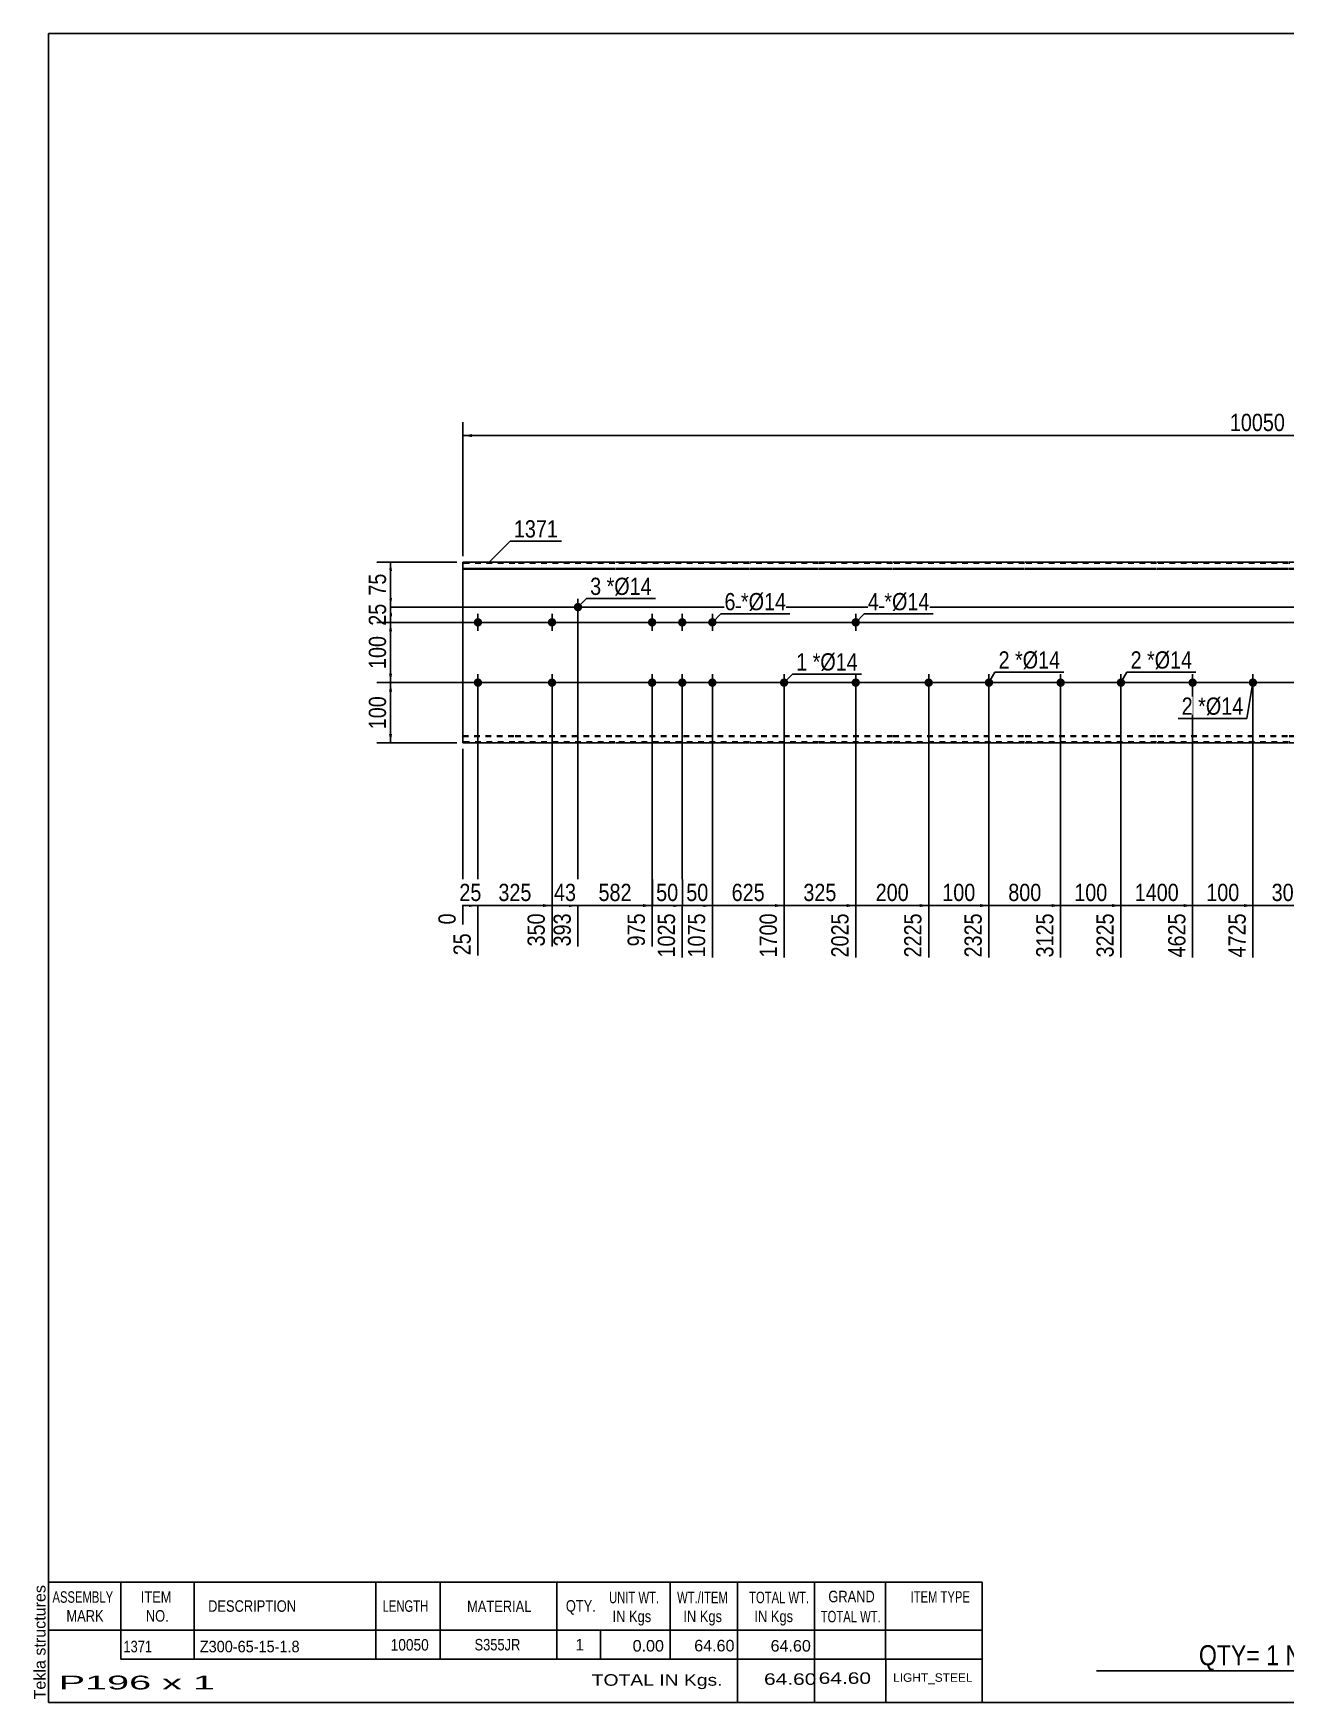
# Model space of a CAD drawing. Header units: millimetres. Extents: x -71 to 331, y -174 to 103.
# Drawn here: x -71.3 to 136.5, y -174.3 to 102.8 of the extents above; entities that cross this region are included whole.
import ezdxf

# ---------------------------------------------------------------- set-up
doc = ezdxf.new("R2010")
doc.units = ezdxf.units.MM
doc.linetypes.add('DXK_LINE_DOT1', pattern=[1.8814, 0.9407, -0.9407])
doc.styles.add('Arial', font='ARIAL.TTF', dxfattribs={"height": 0.2})
doc.styles.add('Arial Narrow', font='ARIALN.TTF', dxfattribs={"height": 0.2})

# ---------------------------------------------------------------- blocks, each defined once
blk = doc.blocks.new('Unknown-629083877-2100')
at = {"color": 5, "linetype": 'Continuous'}
for p, q in [((331.25, 102.75), (-68.75, 102.75)), ((-68.75, 102.75), (-68.75, -174.25)), ((331.25, -174.25), (331.25, 102.75)), ((-68.75, -174.25), (331.25, -174.25))]:
    blk.add_line(p, q, dxfattribs=at)
at = {"color": 174, "linetype": 'Continuous', "style": 'Arial'}
blk.add_text('Tekla structures', height=1.9102, rotation=90, dxfattribs=at).set_placement((-69.25, -173.75))
blk = doc.blocks.new('Part-629083877-1218 - 1203')
at = {"color": 2, "linetype": 'Continuous'}
for p, q in [((0, 15), (0, -15)), ((8.6, 15), (0, 15)), ((0, 13.94), (8.6, 13.94)), ((25.2, 15), (8.7, 15)), ((8.7, 13.94), (25.2, 13.94)), ((47.5, 15), (25.3, 15)), ((25.3, 13.94), (47.5, 13.94)), ((59, 15), (47.6, 15)), ((47.6, 13.94), (59, 13.94)), ((71.29, 15), (59.1, 15)), ((59.1, 13.94), (71.29, 13.94)), ((93.19, 15), (71.39, 15)), ((71.39, 13.94), (93.19, 13.94)), ((115.09, 15), (93.29, 15)), ((93.29, 13.94), (115.09, 13.94)), ((136.99, 15), (115.19, 15)), ((115.19, 13.94), (136.99, 13.94)), ((148.49, 15), (137.09, 15)), ((137.09, 13.94), (148.49, 13.94)), ((170.39, 15), (148.59, 15)), ((148.59, 13.94), (170.39, 13.94)), ((192.29, 15), (170.49, 15)), ((170.49, 13.94), (192.29, 13.94)), ((204.58, 15), (192.39, 15)), ((192.39, 13.94), (204.58, 13.94)), ((216.08, 15), (204.68, 15)), ((204.68, 13.94), (216.08, 13.94)), ((238.38, 15), (216.18, 15)), ((216.18, 13.94), (238.38, 13.94)), ((254.98, 15), (238.48, 15)), ((238.48, 13.94), (254.98, 13.94)), ((263.68, 15), (255.08, 15)), ((255.08, 13.94), (263.68, 13.94)), ((263.68, 13.94), (263.68, 15)), ((263.68, -15), (263.68, 13.94)), ((0, 13.81), (8.6, 13.81)), ((8.7, 13.81), (25.2, 13.81)), ((25.3, 13.81), (47.5, 13.81)), ((47.6, 13.81), (59, 13.81)), ((59.1, 13.81), (71.29, 13.81)), ((71.39, 13.81), (93.19, 13.81)), ((93.29, 13.81), (115.09, 13.81)), ((115.19, 13.81), (136.99, 13.81)), ((137.09, 13.81), (148.49, 13.81)), ((148.59, 13.81), (170.39, 13.81)), ((170.49, 13.81), (192.29, 13.81)), ((192.39, 13.81), (204.58, 13.81)), ((204.68, 13.81), (216.08, 13.81)), ((216.18, 13.81), (238.38, 13.81)), ((238.48, 13.81), (254.98, 13.81)), ((255.08, 13.81), (263.68, 13.81)), ((8.6, -15), (0, -15)), ((25.2, -15), (8.7, -15)), ((47.5, -15), (25.3, -15)), ((59, -15), (47.6, -15)), ((71.29, -15), (59.1, -15)), ((93.19, -15), (71.39, -15)), ((115.09, -15), (93.29, -15)), ((136.99, -15), (115.19, -15)), ((148.49, -15), (137.09, -15)), ((170.39, -15), (148.59, -15)), ((192.29, -15), (170.49, -15)), ((204.58, -15), (192.39, -15)), ((216.08, -15), (204.68, -15)), ((238.38, -15), (216.18, -15)), ((254.98, -15), (238.48, -15)), ((263.68, -15), (255.08, -15))]:
    blk.add_line(p, q, dxfattribs=at)
at = {"color": 7, "linetype": 'DXK_LINE_DOT1'}
for p, q in [((8.6, 14.82), (0, 14.82)), ((25.2, 14.82), (8.7, 14.82)), ((47.5, 14.82), (25.3, 14.82)), ((59, 14.82), (47.6, 14.82)), ((71.29, 14.82), (59.1, 14.82)), ((93.19, 14.82), (71.39, 14.82)), ((115.09, 14.82), (93.29, 14.82)), ((136.99, 14.82), (115.19, 14.82)), ((148.49, 14.82), (137.09, 14.82)), ((170.39, 14.82), (148.59, 14.82)), ((192.29, 14.82), (170.49, 14.82)), ((204.58, 14.82), (192.39, 14.82)), ((216.08, 14.82), (204.68, 14.82)), ((238.38, 14.82), (216.18, 14.82)), ((254.98, 14.82), (238.48, 14.82)), ((263.68, 14.82), (255.08, 14.82)), ((0, -13.81), (8.6, -13.81)), ((8.7, -13.81), (25.2, -13.81)), ((25.3, -13.81), (47.5, -13.81)), ((47.6, -13.81), (59, -13.81)), ((59.1, -13.81), (71.29, -13.81)), ((71.39, -13.81), (93.19, -13.81)), ((93.29, -13.81), (115.09, -13.81)), ((115.19, -13.81), (136.99, -13.81)), ((137.09, -13.81), (148.49, -13.81)), ((148.59, -13.81), (170.39, -13.81)), ((170.49, -13.81), (192.29, -13.81)), ((192.39, -13.81), (204.58, -13.81)), ((204.68, -13.81), (216.08, -13.81)), ((216.18, -13.81), (238.38, -13.81)), ((238.48, -13.81), (254.98, -13.81)), ((255.08, -13.81), (263.68, -13.81)), ((0, -13.94), (8.6, -13.94)), ((8.6, -14.82), (0, -14.82)), ((8.7, -13.94), (25.2, -13.94)), ((25.2, -14.82), (8.7, -14.82)), ((25.3, -13.94), (47.5, -13.94)), ((47.5, -14.82), (25.3, -14.82)), ((47.6, -13.94), (59, -13.94)), ((59, -14.82), (47.6, -14.82)), ((59.1, -13.94), (71.29, -13.94)), ((71.29, -14.82), (59.1, -14.82)), ((71.39, -13.94), (93.19, -13.94)), ((93.19, -14.82), (71.39, -14.82)), ((93.29, -13.94), (115.09, -13.94)), ((115.09, -14.82), (93.29, -14.82)), ((115.19, -13.94), (136.99, -13.94)), ((136.99, -14.82), (115.19, -14.82)), ((137.09, -13.94), (148.49, -13.94)), ((148.49, -14.82), (137.09, -14.82)), ((148.59, -13.94), (170.39, -13.94)), ((170.39, -14.82), (148.59, -14.82)), ((170.49, -13.94), (192.29, -13.94)), ((192.29, -14.82), (170.49, -14.82)), ((192.39, -13.94), (204.58, -13.94)), ((204.58, -14.82), (192.39, -14.82)), ((204.68, -13.94), (216.08, -13.94)), ((216.08, -14.82), (204.68, -14.82)), ((216.18, -13.94), (238.38, -13.94)), ((238.38, -14.82), (216.18, -14.82)), ((238.48, -13.94), (254.98, -13.94)), ((254.98, -14.82), (238.48, -14.82)), ((255.08, -13.94), (263.68, -13.94)), ((263.68, -14.82), (255.08, -14.82))]:
    blk.add_line(p, q, dxfattribs=at)
blk = doc.blocks.new('Bolt-629083877-1219 - 1203')
at = {"linetype": 'Continuous'}
blk.add_hatch(color=3, dxfattribs=at).paths.add_polyline_path([(18.4, 7.53, -1), (19.8, 7.53, -1)])
at = {"color": 3, "linetype": 'Continuous'}
for p, q in [((19.1, 6.13), (19.1, 8.93)), ((17.7, 7.53), (20.5, 7.53))]:
    blk.add_line(p, q, dxfattribs=at)
blk = doc.blocks.new('Bolt-629083877-1220 - 1203')
at = {"linetype": 'Continuous'}
for points in [[(30.7, 5, -1), (32.1, 5, -1)], [(35.7, 5, -1), (37.1, 5, -1)], [(40.7, 5, -1), (42.1, 5, -1)], [(30.7, -5, -1), (32.1, -5, -1)], [(35.7, -5, -1), (37.1, -5, -1)], [(40.7, -5, -1), (42.1, -5, -1)]]:
    blk.add_hatch(color=3, dxfattribs=at).paths.add_polyline_path(points)
at = {"color": 3, "linetype": 'Continuous'}
for p, q in [((31.4, 3.6), (31.4, 6.4)), ((36.4, 3.6), (36.4, 6.4)), ((41.4, 3.6), (41.4, 6.4)), ((30, 5), (32.8, 5)), ((35, 5), (37.8, 5)), ((40, 5), (42.8, 5)), ((30, -5), (32.8, -5)), ((31.4, -6.4), (31.4, -3.6)), ((35, -5), (37.8, -5)), ((36.4, -6.4), (36.4, -3.6)), ((40, -5), (42.8, -5)), ((41.4, -6.4), (41.4, -3.6))]:
    blk.add_line(p, q, dxfattribs=at)
blk = doc.blocks.new('Bolt-629083877-1221 - 1203')
at = {"linetype": 'Continuous'}
blk.add_hatch(color=3, dxfattribs=at).paths.add_polyline_path([(15.49, -5, -1), (14.09, -5, -1)])
at = {"color": 3, "linetype": 'Continuous'}
for p, q in [((16.19, -5), (13.39, -5)), ((14.79, -3.6), (14.79, -6.4))]:
    blk.add_line(p, q, dxfattribs=at)
blk = doc.blocks.new('Bolt-629083877-1226 - 1203')
at = {"linetype": 'Continuous'}
blk.add_hatch(color=3, dxfattribs=at).paths.add_polyline_path([(14.09, 5, -1), (15.49, 5, -1)])
at = {"color": 3, "linetype": 'Continuous'}
for p, q in [((14.79, 3.6), (14.79, 6.4)), ((13.39, 5), (16.19, 5))]:
    blk.add_line(p, q, dxfattribs=at)
blk = doc.blocks.new('Bolt-629083877-1229 - 1203')
at = {"linetype": 'Continuous'}
for points in [[(99.19, -4.3, -1), (99.19, -5.7, -1)], [(109.19, -4.3, -1), (109.19, -5.7, -1)]]:
    blk.add_hatch(color=3, dxfattribs=at).paths.add_polyline_path(points)
at = {"color": 3, "linetype": 'Continuous'}
for p, q in [((97.79, -5), (100.59, -5)), ((99.19, -6.4), (99.19, -3.6)), ((107.79, -5), (110.59, -5)), ((109.19, -6.4), (109.19, -3.6))]:
    blk.add_line(p, q, dxfattribs=at)
blk = doc.blocks.new('Bolt-629083877-1230 - 1203')
at = {"linetype": 'Continuous'}
for points in [[(121.09, -4.3, -1), (121.09, -5.7, -1)], [(131.09, -4.3, -1), (131.09, -5.7, -1)]]:
    blk.add_hatch(color=3, dxfattribs=at).paths.add_polyline_path(points)
at = {"color": 3, "linetype": 'Continuous'}
for p, q in [((119.69, -5), (122.49, -5)), ((121.09, -6.4), (121.09, -3.6)), ((129.69, -5), (132.49, -5)), ((131.09, -6.4), (131.09, -3.6))]:
    blk.add_line(p, q, dxfattribs=at)
blk = doc.blocks.new('Bolt-629083877-1235 - 1203')
at = {"linetype": 'Continuous'}
blk.add_hatch(color=3, dxfattribs=at).paths.add_polyline_path([(54, -5, -1), (52.6, -5, -1)])
at = {"color": 3, "linetype": 'Continuous'}
for p, q in [((54.7, -5), (51.9, -5)), ((53.3, -3.6), (53.3, -6.4))]:
    blk.add_line(p, q, dxfattribs=at)
blk = doc.blocks.new('Bolt-629083877-1236 - 1203')
at = {"linetype": 'Continuous'}
for points in [[(1.8, 5, -1), (3.2, 5, -1)], [(64.49, 5, -1), (65.89, 5, -1)]]:
    blk.add_hatch(color=3, dxfattribs=at).paths.add_polyline_path(points)
at = {"color": 3, "linetype": 'Continuous'}
for p, q in [((2.5, 3.6), (2.5, 6.4)), ((65.19, 3.6), (65.19, 6.4)), ((3.9, 5), (1.1, 5)), ((66.59, 5), (63.79, 5))]:
    blk.add_line(p, q, dxfattribs=at)
blk = doc.blocks.new('Bolt-629083877-1237 - 1203')
at = {"linetype": 'Continuous'}
for points in [[(1.8, -5, -1), (3.2, -5, -1)], [(64.49, -5, -1), (65.89, -5, -1)]]:
    blk.add_hatch(color=3, dxfattribs=at).paths.add_polyline_path(points)
at = {"color": 3, "linetype": 'Continuous'}
for p, q in [((3.9, -5), (1.1, -5)), ((2.5, -6.4), (2.5, -3.6)), ((66.59, -5), (63.79, -5)), ((65.19, -6.4), (65.19, -3.6))]:
    blk.add_line(p, q, dxfattribs=at)
blk = doc.blocks.new('Bolt-629083877-1238 - 1203')
at = {"linetype": 'Continuous'}
for points in [[(77.29, -4.3, -1), (77.29, -5.7, -1)], [(87.29, -4.3, -1), (87.29, -5.7, -1)]]:
    blk.add_hatch(color=3, dxfattribs=at).paths.add_polyline_path(points)
at = {"color": 3, "linetype": 'Continuous'}
for p, q in [((75.89, -5), (78.69, -5)), ((77.29, -6.4), (77.29, -3.6)), ((85.89, -5), (88.69, -5)), ((87.29, -6.4), (87.29, -3.6))]:
    blk.add_line(p, q, dxfattribs=at)
blk = doc.blocks.new('StraightDimension-629083877-1303 - 1203')
at = {"linetype": 'Continuous'}
blk.add_hatch(color=7, dxfattribs=at).paths.add_polyline_path([(107.69, -41.75), (109.19, -42), (107.69, -42.25)])
at = {"color": 7, "linetype": 'Continuous'}
for p, q in [((99.19, -6), (99.19, -50.61)), ((109.19, -6), (109.19, -50.61)), ((99.19, -42), (109.19, -42))]:
    blk.add_line(p, q, dxfattribs=at)
at = {"color": 0}
blk.add_wipeout([(107.53, -41.85), (107.53, -37.65), (100.85, -37.65), (100.85, -41.85)], dxfattribs=at)
at = {"color": 3, "style": 'Arial Narrow'}
blk.add_text('100', height=2.863, dxfattribs=at).set_placement((101.45, -41.25))
at = {"color": 0, "linetype": 'Continuous'}
blk.add_wipeout([(108.59, -42.7), (104.39, -42.7), (104.39, -51.21), (108.59, -51.21)], dxfattribs=at)
at = {"color": 3, "linetype": 'Continuous', "style": 'Arial Narrow'}
blk.add_text('3225', height=2.863, rotation=90.0002, dxfattribs=at).set_placement((107.99, -50.61))
blk = doc.blocks.new('StraightDimension-629083877-1301 - 1203')
at = {"linetype": 'Continuous'}
blk.add_hatch(color=7, dxfattribs=at).paths.add_polyline_path([(129.59, -41.75), (131.09, -42), (129.59, -42.25)])
at = {"color": 7, "linetype": 'Continuous'}
for p, q in [((121.09, -6), (121.09, -50.61)), ((131.09, -6), (131.09, -50.61)), ((121.09, -42), (131.09, -42))]:
    blk.add_line(p, q, dxfattribs=at)
at = {"color": 0}
blk.add_wipeout([(129.43, -41.85), (129.43, -37.65), (122.75, -37.65), (122.75, -41.85)], dxfattribs=at)
at = {"color": 3, "style": 'Arial Narrow'}
blk.add_text('100', height=2.863, dxfattribs=at).set_placement((123.35, -41.25))
at = {"color": 0, "linetype": 'Continuous'}
blk.add_wipeout([(130.49, -42.7), (126.29, -42.7), (126.29, -51.21), (130.49, -51.21)], dxfattribs=at)
at = {"color": 3, "linetype": 'Continuous', "style": 'Arial Narrow'}
blk.add_text('4725', height=2.863, rotation=90.0002, dxfattribs=at).set_placement((129.89, -50.61))
blk = doc.blocks.new('StraightDimension-629083877-1305 - 1203')
at = {"linetype": 'Continuous'}
blk.add_hatch(color=7, dxfattribs=at).paths.add_polyline_path([(85.79, -41.75), (87.29, -42), (85.79, -42.25)])
at = {"color": 7, "linetype": 'Continuous'}
for p, q in [((77.29, -6), (77.29, -50.61)), ((87.29, -6), (87.29, -50.61)), ((77.29, -42), (87.29, -42))]:
    blk.add_line(p, q, dxfattribs=at)
at = {"color": 0}
blk.add_wipeout([(85.63, -41.85), (85.63, -37.65), (78.95, -37.65), (78.95, -41.85)], dxfattribs=at)
at = {"color": 3, "style": 'Arial Narrow'}
blk.add_text('100', height=2.863, dxfattribs=at).set_placement((79.55, -41.25))
at = {"color": 0, "linetype": 'Continuous'}
blk.add_wipeout([(86.69, -42.7), (82.49, -42.7), (82.49, -51.21), (86.69, -51.21)], dxfattribs=at)
at = {"color": 3, "linetype": 'Continuous', "style": 'Arial Narrow'}
blk.add_text('2325', height=2.863, rotation=90.0002, dxfattribs=at).set_placement((86.09, -50.61))
blk = doc.blocks.new('StraightDimension-629083877-1300 - 1203')
at = {"linetype": 'Continuous'}
blk.add_hatch(color=7, dxfattribs=at).paths.add_polyline_path([(141.29, -41.75), (142.79, -42), (141.29, -42.25)])
at = {"color": 7, "linetype": 'Continuous'}
for p, q in [((131.09, -6), (131.09, -50.61)), ((142.79, -6), (142.79, -50.61)), ((131.09, -42), (142.79, -42))]:
    blk.add_line(p, q, dxfattribs=at)
at = {"color": 0}
blk.add_wipeout([(140.28, -41.85), (140.28, -37.65), (133.6, -37.65), (133.6, -41.85)], dxfattribs=at)
at = {"color": 3, "style": 'Arial Narrow'}
blk.add_text('300', height=2.863, dxfattribs=at).set_placement((134.2, -41.25))
at = {"color": 0, "linetype": 'Continuous'}
blk.add_wipeout([(142.19, -42.7), (137.99, -42.7), (137.99, -51.21), (142.19, -51.21)], dxfattribs=at)
at = {"color": 3, "linetype": 'Continuous', "style": 'Arial Narrow'}
blk.add_text('5025', height=2.863, rotation=90.0002, dxfattribs=at).set_placement((141.59, -50.61))
blk = doc.blocks.new('StraightDimension-629083877-1309 - 1203')
at = {"linetype": 'Continuous'}
blk.add_hatch(color=7, dxfattribs=at).paths.add_polyline_path([(39.9, -41.75), (41.4, -42), (39.9, -42.25)])
at = {"color": 7, "linetype": 'Continuous'}
for p, q in [((36.4, -6), (36.4, -50.61)), ((41.4, -6), (41.4, -50.61)), ((36.4, -42), (41.4, -42))]:
    blk.add_line(p, q, dxfattribs=at)
at = {"color": 0}
blk.add_wipeout([(41.33, -41.85), (41.33, -37.65), (36.47, -37.65), (36.47, -41.85)], dxfattribs=at)
at = {"color": 3, "style": 'Arial Narrow'}
blk.add_text('50', height=2.863, dxfattribs=at).set_placement((37.07, -41.25))
at = {"color": 0, "linetype": 'Continuous'}
blk.add_wipeout([(40.8, -42.7), (36.6, -42.7), (36.6, -51.21), (40.8, -51.21)], dxfattribs=at)
at = {"color": 3, "linetype": 'Continuous', "style": 'Arial Narrow'}
blk.add_text('1075', height=2.863, rotation=90.0002, dxfattribs=at).set_placement((40.2, -50.61))
blk = doc.blocks.new('StraightDimension-629083877-1302 - 1203')
at = {"linetype": 'Continuous'}
blk.add_hatch(color=7, dxfattribs=at).paths.add_polyline_path([(119.59, -41.75), (121.09, -42), (119.59, -42.25)])
at = {"color": 7, "linetype": 'Continuous'}
for p, q in [((109.19, -6), (109.19, -50.61)), ((121.09, -6), (121.09, -50.61)), ((109.19, -42), (121.09, -42))]:
    blk.add_line(p, q, dxfattribs=at)
at = {"color": 0}
blk.add_wipeout([(119.4, -41.85), (119.4, -37.65), (110.88, -37.65), (110.88, -41.85)], dxfattribs=at)
at = {"color": 3, "style": 'Arial Narrow'}
blk.add_text('1400', height=2.863, dxfattribs=at).set_placement((111.48, -41.25))
at = {"color": 0, "linetype": 'Continuous'}
blk.add_wipeout([(120.49, -42.7), (116.29, -42.7), (116.29, -51.21), (120.49, -51.21)], dxfattribs=at)
at = {"color": 3, "linetype": 'Continuous', "style": 'Arial Narrow'}
blk.add_text('4625', height=2.863, rotation=90.0002, dxfattribs=at).set_placement((119.89, -50.61))
blk = doc.blocks.new('StraightDimension-629083877-1304 - 1203')
at = {"linetype": 'Continuous'}
blk.add_hatch(color=7, dxfattribs=at).paths.add_polyline_path([(97.69, -41.75), (99.19, -42), (97.69, -42.25)])
at = {"color": 7, "linetype": 'Continuous'}
for p, q in [((87.29, -6), (87.29, -50.61)), ((99.19, -6), (99.19, -50.61)), ((87.29, -42), (99.19, -42))]:
    blk.add_line(p, q, dxfattribs=at)
at = {"color": 0}
blk.add_wipeout([(96.58, -41.85), (96.58, -37.65), (89.9, -37.65), (89.9, -41.85)], dxfattribs=at)
at = {"color": 3, "style": 'Arial Narrow'}
blk.add_text('800', height=2.863, dxfattribs=at).set_placement((90.5, -41.25))
at = {"color": 0, "linetype": 'Continuous'}
blk.add_wipeout([(98.59, -42.7), (94.39, -42.7), (94.39, -51.21), (98.59, -51.21)], dxfattribs=at)
at = {"color": 3, "linetype": 'Continuous', "style": 'Arial Narrow'}
blk.add_text('3125', height=2.863, rotation=90.0002, dxfattribs=at).set_placement((97.99, -50.61))
blk = doc.blocks.new('StraightDimension-629083877-1306 - 1203')
at = {"linetype": 'Continuous'}
blk.add_hatch(color=7, dxfattribs=at).paths.add_polyline_path([(75.79, -41.75), (77.29, -42), (75.79, -42.25)])
at = {"color": 7, "linetype": 'Continuous'}
for p, q in [((65.19, -6), (65.19, -50.61)), ((77.29, -6), (77.29, -50.61)), ((65.19, -42), (77.29, -42))]:
    blk.add_line(p, q, dxfattribs=at)
at = {"color": 0}
blk.add_wipeout([(74.58, -41.85), (74.58, -37.65), (67.9, -37.65), (67.9, -41.85)], dxfattribs=at)
at = {"color": 3, "style": 'Arial Narrow'}
blk.add_text('200', height=2.863, dxfattribs=at).set_placement((68.5, -41.25))
at = {"color": 0, "linetype": 'Continuous'}
blk.add_wipeout([(76.69, -42.7), (72.49, -42.7), (72.49, -51.21), (76.69, -51.21)], dxfattribs=at)
at = {"color": 3, "linetype": 'Continuous', "style": 'Arial Narrow'}
blk.add_text('2225', height=2.863, rotation=90.0002, dxfattribs=at).set_placement((76.09, -50.61))
blk = doc.blocks.new('StraightDimension-629083877-1307 - 1203')
at = {"linetype": 'Continuous'}
blk.add_hatch(color=7, dxfattribs=at).paths.add_polyline_path([(63.69, -41.75), (65.19, -42), (63.69, -42.25)])
at = {"color": 7, "linetype": 'Continuous'}
for p, q in [((53.3, -6), (53.3, -50.61)), ((65.19, -6), (65.19, -50.61)), ((53.3, -42), (65.19, -42))]:
    blk.add_line(p, q, dxfattribs=at)
at = {"color": 0}
blk.add_wipeout([(62.59, -41.85), (62.59, -37.65), (55.9, -37.65), (55.9, -41.85)], dxfattribs=at)
at = {"color": 3, "style": 'Arial Narrow'}
blk.add_text('325', height=2.863, dxfattribs=at).set_placement((56.5, -41.25))
at = {"color": 0, "linetype": 'Continuous'}
blk.add_wipeout([(64.59, -42.7), (60.39, -42.7), (60.39, -51.21), (64.59, -51.21)], dxfattribs=at)
at = {"color": 3, "linetype": 'Continuous', "style": 'Arial Narrow'}
blk.add_text('2025', height=2.863, rotation=90.0002, dxfattribs=at).set_placement((63.99, -50.61))
blk = doc.blocks.new('StraightDimension-629083877-1308 - 1203')
at = {"linetype": 'Continuous'}
blk.add_hatch(color=7, dxfattribs=at).paths.add_polyline_path([(51.8, -41.75), (53.3, -42), (51.8, -42.25)])
at = {"color": 7, "linetype": 'Continuous'}
for p, q in [((41.4, -6), (41.4, -50.61)), ((53.3, -6), (53.3, -50.61)), ((41.4, -42), (53.3, -42))]:
    blk.add_line(p, q, dxfattribs=at)
at = {"color": 0}
blk.add_wipeout([(50.69, -41.85), (50.69, -37.65), (44, -37.65), (44, -41.85)], dxfattribs=at)
at = {"color": 3, "style": 'Arial Narrow'}
blk.add_text('625', height=2.863, dxfattribs=at).set_placement((44.6, -41.25))
at = {"color": 0, "linetype": 'Continuous'}
blk.add_wipeout([(52.7, -42.7), (48.5, -42.7), (48.5, -51.21), (52.7, -51.21)], dxfattribs=at)
at = {"color": 3, "linetype": 'Continuous', "style": 'Arial Narrow'}
blk.add_text('1700', height=2.863, rotation=90.0002, dxfattribs=at).set_placement((52.1, -50.61))
blk = doc.blocks.new('StraightDimension-629083877-1310 - 1203')
at = {"linetype": 'Continuous'}
blk.add_hatch(color=7, dxfattribs=at).paths.add_polyline_path([(34.9, -41.75), (36.4, -42), (34.9, -42.25)])
at = {"color": 7, "linetype": 'Continuous'}
for p, q in [((31.4, -6), (31.4, -48.78)), ((36.4, -6), (36.4, -50.61)), ((31.4, -42), (36.4, -42))]:
    blk.add_line(p, q, dxfattribs=at)
at = {"color": 0}
blk.add_wipeout([(36.33, -41.85), (36.33, -37.65), (31.47, -37.65), (31.47, -41.85)], dxfattribs=at)
at = {"color": 3, "style": 'Arial Narrow'}
blk.add_text('50', height=2.863, dxfattribs=at).set_placement((32.07, -41.25))
at = {"color": 0, "linetype": 'Continuous'}
blk.add_wipeout([(35.8, -42.7), (31.6, -42.7), (31.6, -51.21), (35.8, -51.21)], dxfattribs=at)
at = {"color": 3, "linetype": 'Continuous', "style": 'Arial Narrow'}
blk.add_text('1025', height=2.863, rotation=90.0002, dxfattribs=at).set_placement((35.2, -50.61))
blk = doc.blocks.new('StraightDimension-629083877-1311 - 1203')
at = {"linetype": 'Continuous'}
blk.add_hatch(color=7, dxfattribs=at).paths.add_polyline_path([(29.9, -41.75), (31.4, -42), (29.9, -42.25)])
at = {"color": 7, "linetype": 'Continuous'}
for p, q in [((19.1, 6.53), (19.1, -48.78)), ((31.4, -6), (31.4, -48.78)), ((19.1, -42), (31.4, -42))]:
    blk.add_line(p, q, dxfattribs=at)
at = {"color": 0}
blk.add_wipeout([(28.59, -41.85), (28.59, -37.65), (21.91, -37.65), (21.91, -41.85)], dxfattribs=at)
at = {"color": 3, "style": 'Arial Narrow'}
blk.add_text('582', height=2.863, dxfattribs=at).set_placement((22.51, -41.25))
at = {"color": 0, "linetype": 'Continuous'}
blk.add_wipeout([(30.8, -42.7), (26.6, -42.7), (26.6, -49.38), (30.8, -49.38)], dxfattribs=at)
at = {"color": 3, "linetype": 'Continuous', "style": 'Arial Narrow'}
blk.add_text('975', height=2.863, rotation=90.0002, dxfattribs=at).set_placement((30.2, -48.78))
blk = doc.blocks.new('StraightDimension-629083877-1312 - 1203')
at = {"linetype": 'Continuous'}
blk.add_hatch(color=7, dxfattribs=at).paths.add_polyline_path([(17.6, -41.75), (19.1, -42), (17.6, -42.25)])
at = {"color": 7, "linetype": 'Continuous'}
for p, q in [((19.1, 6.53), (19.1, -48.78)), ((14.79, -6), (14.79, -48.78)), ((14.79, -42), (19.1, -42))]:
    blk.add_line(p, q, dxfattribs=at)
at = {"color": 0}
blk.add_wipeout([(19.38, -41.85), (19.38, -37.65), (14.52, -37.65), (14.52, -41.85)], dxfattribs=at)
at = {"color": 3, "style": 'Arial Narrow'}
blk.add_text('43', height=2.863, dxfattribs=at).set_placement((15.12, -41.25))
at = {"color": 0, "linetype": 'Continuous'}
blk.add_wipeout([(18.5, -42.7), (14.3, -42.7), (14.3, -49.38), (18.5, -49.38)], dxfattribs=at)
at = {"color": 3, "linetype": 'Continuous', "style": 'Arial Narrow'}
blk.add_text('393', height=2.863, rotation=90.0002, dxfattribs=at).set_placement((17.9, -48.78))
blk = doc.blocks.new('StraightDimension-629083877-1313 - 1203')
at = {"linetype": 'Continuous'}
blk.add_hatch(color=7, dxfattribs=at).paths.add_polyline_path([(13.29, -41.75), (14.79, -42), (13.29, -42.25)])
at = {"color": 7, "linetype": 'Continuous'}
for p, q in [((2.5, -6), (2.5, -50.26)), ((14.79, -6), (14.79, -48.78)), ((2.5, -42), (14.79, -42))]:
    blk.add_line(p, q, dxfattribs=at)
at = {"color": 0}
blk.add_wipeout([(11.99, -41.85), (11.99, -37.65), (5.3, -37.65), (5.3, -41.85)], dxfattribs=at)
at = {"color": 3, "style": 'Arial Narrow'}
blk.add_text('325', height=2.863, dxfattribs=at).set_placement((5.9, -41.25))
at = {"color": 0, "linetype": 'Continuous'}
blk.add_wipeout([(14.19, -42.7), (9.99, -42.7), (9.99, -49.38), (14.19, -49.38)], dxfattribs=at)
at = {"color": 3, "linetype": 'Continuous', "style": 'Arial Narrow'}
blk.add_text('350', height=2.863, rotation=90.0002, dxfattribs=at).set_placement((13.59, -48.78))
blk = doc.blocks.new('StraightDimension-629083877-1314 - 1203')
at = {"linetype": 'Continuous'}
blk.add_hatch(color=7, dxfattribs=at).paths.add_polyline_path([(1, -41.75), (2.5, -42), (1, -42.25)])
at = {"color": 7, "linetype": 'Continuous'}
for p, q in [((2.5, -6), (2.5, -50.26)), ((0, -16), (0, -45.13)), ((0, -42), (2.5, -42))]:
    blk.add_line(p, q, dxfattribs=at)
at = {"color": 0}
blk.add_wipeout([(3.68, -41.85), (3.68, -37.65), (-1.18, -37.65), (-1.18, -41.85)], dxfattribs=at)
at = {"color": 0, "linetype": 'Continuous'}
blk.add_wipeout([(1.9, -46), (-2.3, -46), (-2.3, -50.86), (1.9, -50.86)], dxfattribs=at)
at = {"color": 3, "style": 'Arial Narrow'}
blk.add_text('25', height=2.863, dxfattribs=at).set_placement((-0.58, -41.25))
at = {"color": 0, "linetype": 'Continuous'}
blk.add_wipeout([(-0.6, -42.7), (-4.8, -42.7), (-4.8, -45.73), (-0.6, -45.73)], dxfattribs=at)
at = {"color": 3, "linetype": 'Continuous', "style": 'Arial Narrow'}
for s, height, p in [('0', 2.86, (-1.2, -45.13)), ('25', 2.863, (1.3, -50.26))]:
    blk.add_text(s, height=height, rotation=90.0002, dxfattribs=at).set_placement(p)
blk = doc.blocks.new('StraightDimension-629083877-1412 - 1203')
at = {"linetype": 'Continuous'}
for points in [[(-12.25, 13.5), (-12, 15), (-11.75, 13.5)], [(-11.75, 9.03), (-12, 7.53), (-12.25, 9.03)]]:
    blk.add_hatch(color=7, dxfattribs=at).paths.add_polyline_path(points)
at = {"color": 7, "linetype": 'Continuous'}
for p, q in [((-1, 15), (-14.25, 15)), ((-12, 7.53), (-12, 15)), ((243.57, 7.53), (-14.25, 7.53))]:
    blk.add_line(p, q, dxfattribs=at)
at = {"color": 0}
blk.add_wipeout([(-12.15, 13.7), (-16.35, 13.7), (-16.35, 8.84), (-12.15, 8.84)], dxfattribs=at)
at = {"color": 3, "style": 'Arial Narrow'}
blk.add_text('75', height=2.863, rotation=90.0002, dxfattribs=at).set_placement((-12.75, 9.44))
blk = doc.blocks.new('StraightDimension-629083877-1413 - 1203')
at = {"linetype": 'Continuous'}
for points in [[(-12.25, 6.03), (-12, 7.53), (-11.75, 6.03)], [(-11.75, 6.5), (-12, 5), (-12.25, 6.5)]]:
    blk.add_hatch(color=7, dxfattribs=at).paths.add_polyline_path(points)
at = {"color": 7, "linetype": 'Continuous'}
for p, q in [((243.57, 7.53), (-14.25, 7.53)), ((-12, 5), (-12, 7.53)), ((197.49, 5), (-14.25, 5))]:
    blk.add_line(p, q, dxfattribs=at)
at = {"color": 0}
blk.add_wipeout([(-12.15, 8.7), (-16.35, 8.7), (-16.35, 3.84), (-12.15, 3.84)], dxfattribs=at)
at = {"color": 3, "style": 'Arial Narrow'}
blk.add_text('25', height=2.863, rotation=90.0002, dxfattribs=at).set_placement((-12.75, 4.44))
blk = doc.blocks.new('StraightDimension-629083877-1414 - 1203')
at = {"linetype": 'Continuous'}
for points in [[(-12.25, 3.5), (-12, 5), (-11.75, 3.5)], [(-11.75, -3.5), (-12, -5), (-12.25, -3.5)]]:
    blk.add_hatch(color=7, dxfattribs=at).paths.add_polyline_path(points)
at = {"color": 7, "linetype": 'Continuous'}
for p, q in [((197.49, 5), (-14.25, 5)), ((-12, -5), (-12, 5)), ((197.49, -5), (-14.25, -5))]:
    blk.add_line(p, q, dxfattribs=at)
at = {"color": 0}
blk.add_wipeout([(-12.15, 3.34), (-16.35, 3.34), (-16.35, -3.34), (-12.15, -3.34)], dxfattribs=at)
at = {"color": 3, "style": 'Arial Narrow'}
blk.add_text('100', height=2.863, rotation=90.0002, dxfattribs=at).set_placement((-12.75, -2.74))
blk = doc.blocks.new('StraightDimension-629083877-1415 - 1203')
at = {"linetype": 'Continuous'}
for points in [[(-12.25, -6.5), (-12, -5), (-11.75, -6.5)], [(-11.75, -13.5), (-12, -15), (-12.25, -13.5)]]:
    blk.add_hatch(color=7, dxfattribs=at).paths.add_polyline_path(points)
at = {"color": 7, "linetype": 'Continuous'}
for p, q in [((197.49, -5), (-14.25, -5)), ((-12, -15), (-12, -5)), ((-1, -15), (-14.25, -15))]:
    blk.add_line(p, q, dxfattribs=at)
at = {"color": 0}
blk.add_wipeout([(-12.15, -6.66), (-16.35, -6.66), (-16.35, -13.34), (-12.15, -13.34)], dxfattribs=at)
at = {"color": 3, "style": 'Arial Narrow'}
blk.add_text('100', height=2.863, rotation=90.0002, dxfattribs=at).set_placement((-12.75, -12.74))
blk = doc.blocks.new('StraightDimension-629083877-1450 - 1203')
at = {"linetype": 'Continuous'}
for points in [[(1.5, 35.75), (0, 36), (1.5, 36.25)], [(262.18, 36.25), (263.68, 36), (262.18, 35.75)]]:
    blk.add_hatch(color=7, dxfattribs=at).paths.add_polyline_path(points)
at = {"color": 7, "linetype": 'Continuous'}
for p, q in [((0, 16), (0, 38.25)), ((263.68, 16), (263.68, 38.25)), ((0, 36), (263.68, 36))]:
    blk.add_line(p, q, dxfattribs=at)
at = {"color": 0}
blk.add_wipeout([(137.01, 36.15), (137.01, 40.35), (126.67, 40.35), (126.67, 36.15)], dxfattribs=at)
at = {"color": 3, "style": 'Arial Narrow'}
blk.add_text('10050', height=2.863, dxfattribs=at).set_placement((127.27, 36.75))
blk = doc.blocks.new('CBS_BOM-629083877-2161')
at = {"color": 7, "linetype": 'Continuous'}
for p, q in [((-68.78, -162.28), (-68.78, -154.28)), ((-68.78, -154.28), (86.14, -154.28)), ((-56.78, -162.28), (-56.78, -154.28)), ((-44.59, -162.28), (-44.59, -154.28)), ((-14.43, -162.28), (-14.43, -154.28)), ((-3.75, -162.28), (-3.75, -154.28)), ((15.57, -162.28), (15.57, -154.28)), ((34.37, -162.28), (34.37, -154.28)), ((45.58, -162.28), (45.58, -154.28)), ((58.37, -162.28), (58.37, -154.28)), ((70.12, -162.28), (70.12, -154.28)), ((86.14, -154.29), (86.14, -162.27)), ((-68.78, -162.28), (86.14, -162.28)), ((-68.78, -167.08), (-68.78, -162.28)), ((-56.78, -167.08), (-56.78, -162.28)), ((-44.59, -167.08), (-44.59, -162.28)), ((-14.43, -167.08), (-14.43, -162.28)), ((-3.75, -167.08), (-3.75, -162.28)), ((15.57, -167.08), (15.57, -162.28)), ((22.83, -167.08), (22.83, -162.28)), ((34.37, -167.08), (34.37, -162.28)), ((45.58, -167.08), (45.58, -162.28)), ((58.37, -167.08), (58.37, -162.28)), ((70.14, -167.08), (70.14, -162.28)), ((86.14, -162.28), (86.14, -167.08)), ((-68.78, -174.28), (-68.78, -167.1)), ((-56.78, -167.08), (86.14, -167.08)), ((45.58, -174.28), (45.58, -167.1)), ((58.37, -174.28), (58.37, -167.1)), ((70.18, -174.28), (70.18, -167.1)), ((86.14, -167.08), (86.14, -174.28)), ((-68.78, -174.28), (86.14, -174.28))]:
    blk.add_line(p, q, dxfattribs=at)
at = {"color": 3, "linetype": 'Continuous', "style": 'Arial'}
for s, height, width, p in [('ASSEMBLY', 1.91, 0.7, (-68.1, -157.71)), ('ITEM', 1.91, 0.8, (-53.45, -157.71)), ('DESCRIPTION', 1.9102, 0.8, (-42.27, -159.21)), ('LENGTH', 1.91, 0.7, (-13.32, -159.21)), ('MATERIAL', 1.91, 0.8, (0.7, -159.26)), ('QTY.', 1.91, 0.8, (17.09, -159.18)), ('UNIT WT.', 1.91, 0.7, (24.26, -157.78)), ('WT./ITEM', 1.91, 0.7, (35.55, -157.78)), ('TOTAL WT.', 1.91, 0.7, (47.49, -157.78)), ('GRAND', 1.91, 0.8, (60.64, -157.62)), ('ITEM TYPE', 1.91, 0.7, (74.28, -157.7)), ('MARK', 1.91, 0.8, (-65.78, -160.84)), ('NO.', 1.91, 0.8, (-52.6, -160.84)), ('IN Kgs', 1.91, 0.8, (24.84, -160.92)), ('IN Kgs', 1.91, 0.8, (36.59, -160.92)), ('IN Kgs', 1.91, 0.8, (48.38, -160.92)), ('TOTAL WT.', 1.91, 0.7, (59.38, -160.96))]:
    blk.add_text(s, height=height, dxfattribs=dict(at, width=width)).set_placement(p)
at = {"color": 7, "linetype": 'Continuous', "style": 'Arial'}
for s, height, width, p in [('1371', 1.91, 0.8, (-56.32, -165.93)), ('Z300-65-15-1.8', 1.9102, 0.9, (-43.65, -165.93)), ('10050', 1.91, 0.85, (-11.97, -165.65)), ('S355JR', 1.91, 0.8, (1.94, -165.62))]:
    blk.add_text(s, height=height, dxfattribs=dict(at, width=width)).set_placement(p)
for s, p in [('1', (18.66, -165.62)), ('0.00', (28.17, -165.81)), ('64.60', (38.39, -165.78)), ('64.60', (51.06, -165.81))]:
    blk.add_text(s, height=1.91, dxfattribs=at).set_placement(p)
at = {"color": 6, "linetype": 'Continuous', "style": 'Arial'}
for s, height, width, p in [('P196 x 1', 2.292, 2.05, (-67.06, -172.09)), ('TOTAL IN Kgs.', 1.9102, 1.2, (21.38, -171.48)), ('64.60', 1.91, 1.3, (49.97, -171.33)), ('64.60', 1.91, 1.3, (59.04, -171.17))]:
    blk.add_text(s, height=height, dxfattribs=dict(at, width=width)).set_placement(p)
blk.add_text('LIGHT_STEEL', height=1.4135, dxfattribs=at).set_placement((71.39, -170.83))
blk = doc.blocks.new('CBS_CALLOFF-629083877-2162')
at = {"color": 7, "linetype": 'Continuous'}
blk.add_line((105.13, -168.98), (221.36, -169), dxfattribs=at)
at = {"color": 3, "linetype": 'Continuous', "style": 'Arial Narrow'}
blk.add_text('QTY= 1 Nos.      COLD FORMED     MKD : P196', height=3.3405, dxfattribs=at).set_placement((122.13, -168.09))
blk = doc.blocks.new('Mark-629083877-1495 - 1203')
at = {"color": 0}
blk.add_wipeout([(90.72, -2.67), (90.72, 0.33), (88.89, 0.33), (88.89, -2.67)], dxfattribs=at)
blk.add_wipeout([(90.72, -2.67), (90.72, 0.33), (88.89, 0.33), (88.89, -2.67)], dxfattribs=at)
at = {"color": 7, "linetype": 'Continuous'}
blk.add_line((87.29, -5), (88.29, -3.27), dxfattribs=at)
at = {"color": 0}
blk.add_wipeout([(92.89, -2.67), (92.89, 0.33), (91.62, 0.33), (91.62, -2.67)], dxfattribs=at)
blk.add_wipeout([(92.89, -2.67), (92.89, 0.33), (91.62, 0.33), (91.62, -2.67)], dxfattribs=at)
at = {"color": 3, "style": 'Arial Narrow'}
blk.add_text('2', height=2.86, dxfattribs=at).set_placement((88.89, -2.67))
at = {"color": 0}
blk.add_wipeout([(99.11, -2.67), (99.11, 0.33), (92.89, 0.33), (92.89, -2.67)], dxfattribs=at)
blk.add_wipeout([(99.11, -2.67), (99.11, 0.33), (92.89, 0.33), (92.89, -2.67)], dxfattribs=at)
at = {"color": 7, "linetype": 'Continuous'}
blk.add_line((88.29, -3.27), (99.71, -3.27), dxfattribs=at)
at = {"color": 3, "style": 'Arial Narrow'}
for s, height, p in [('*', 2.86, (91.62, -2.67)), ('Ø14', 2.863, (92.89, -2.67))]:
    blk.add_text(s, height=height, dxfattribs=at).set_placement(p)
blk = doc.blocks.new('MarkSet-629083877-1483 - 1203')
at = {"color": 0}
blk.add_wipeout([(69.03, 7.01), (69.03, 10.01), (67.21, 10.01), (67.21, 7.01)], dxfattribs=at)
blk.add_wipeout([(69.03, 7.01), (69.03, 10.01), (67.21, 10.01), (67.21, 7.01)], dxfattribs=at)
at = {"color": 7, "linetype": 'Continuous'}
blk.add_line((65.19, 5), (66.61, 6.41), dxfattribs=at)
at = {"color": 0}
blk.add_wipeout([(71.21, 7.01), (71.21, 10.01), (69.93, 10.01), (69.93, 7.01)], dxfattribs=at)
blk.add_wipeout([(71.21, 7.01), (71.21, 10.01), (69.93, 10.01), (69.93, 7.01)], dxfattribs=at)
at = {"color": 3, "style": 'Arial Narrow'}
blk.add_text('4', height=2.86, dxfattribs=at).set_placement((67.21, 7.01))
at = {"color": 0}
blk.add_wipeout([(77.43, 7.01), (77.43, 10.01), (71.21, 10.01), (71.21, 7.01)], dxfattribs=at)
blk.add_wipeout([(77.43, 7.01), (77.43, 10.01), (71.21, 10.01), (71.21, 7.01)], dxfattribs=at)
at = {"color": 7, "linetype": 'Continuous'}
blk.add_line((66.61, 6.41), (78.03, 6.41), dxfattribs=at)
at = {"color": 3, "style": 'Arial Narrow'}
for s, height, p in [('*', 2.86, (69.93, 7.01)), ('Ø14', 2.863, (71.21, 7.01))]:
    blk.add_text(s, height=height, dxfattribs=at).set_placement(p)
blk = doc.blocks.new('Mark-629083877-1493 - 1203')
at = {"color": 0}
blk.add_wipeout([(121.1, -10.33), (121.1, -7.33), (119.27, -7.33), (119.27, -10.33)], dxfattribs=at)
blk.add_wipeout([(121.1, -10.33), (121.1, -7.33), (119.27, -7.33), (119.27, -10.33)], dxfattribs=at)
blk.add_wipeout([(123.28, -10.33), (123.28, -7.33), (122, -7.33), (122, -10.33)], dxfattribs=at)
blk.add_wipeout([(123.28, -10.33), (123.28, -7.33), (122, -7.33), (122, -10.33)], dxfattribs=at)
at = {"color": 3, "style": 'Arial Narrow'}
blk.add_text('2', height=2.86, dxfattribs=at).set_placement((119.27, -10.33))
at = {"color": 0}
blk.add_wipeout([(129.49, -10.33), (129.49, -7.33), (123.28, -7.33), (123.28, -10.33)], dxfattribs=at)
blk.add_wipeout([(129.49, -10.33), (129.49, -7.33), (123.28, -7.33), (123.28, -10.33)], dxfattribs=at)
at = {"color": 7, "linetype": 'Continuous'}
for p in [(131.09, -5), (118.67, -10.93)]:
    blk.add_line(p, (130.09, -10.93), dxfattribs=at)
at = {"color": 3, "style": 'Arial Narrow'}
for s, height, p in [('*', 2.86, (122, -10.33)), ('Ø14', 2.863, (123.28, -10.33))]:
    blk.add_text(s, height=height, dxfattribs=at).set_placement(p)
blk = doc.blocks.new('Mark-629083877-1492 - 1203')
at = {"color": 0}
blk.add_wipeout([(112.62, -2.67), (112.62, 0.33), (110.79, 0.33), (110.79, -2.67)], dxfattribs=at)
blk.add_wipeout([(112.62, -2.67), (112.62, 0.33), (110.79, 0.33), (110.79, -2.67)], dxfattribs=at)
at = {"color": 7, "linetype": 'Continuous'}
blk.add_line((109.19, -5), (110.19, -3.27), dxfattribs=at)
at = {"color": 0}
blk.add_wipeout([(114.79, -2.67), (114.79, 0.33), (113.52, 0.33), (113.52, -2.67)], dxfattribs=at)
blk.add_wipeout([(114.79, -2.67), (114.79, 0.33), (113.52, 0.33), (113.52, -2.67)], dxfattribs=at)
at = {"color": 3, "style": 'Arial Narrow'}
blk.add_text('2', height=2.86, dxfattribs=at).set_placement((110.79, -2.67))
at = {"color": 0}
blk.add_wipeout([(121.01, -2.67), (121.01, 0.33), (114.79, 0.33), (114.79, -2.67)], dxfattribs=at)
blk.add_wipeout([(121.01, -2.67), (121.01, 0.33), (114.79, 0.33), (114.79, -2.67)], dxfattribs=at)
at = {"color": 7, "linetype": 'Continuous'}
blk.add_line((110.19, -3.27), (121.61, -3.27), dxfattribs=at)
at = {"color": 3, "style": 'Arial Narrow'}
for s, height, p in [('*', 2.86, (113.52, -2.67)), ('Ø14', 2.863, (114.79, -2.67))]:
    blk.add_text(s, height=height, dxfattribs=at).set_placement(p)
blk = doc.blocks.new('Mark-629083877-1486 - 1203')
at = {"color": 0}
blk.add_wipeout([(45.24, 7.01), (45.24, 10.01), (43.41, 10.01), (43.41, 7.01)], dxfattribs=at)
blk.add_wipeout([(45.24, 7.01), (45.24, 10.01), (43.41, 10.01), (43.41, 7.01)], dxfattribs=at)
at = {"color": 7, "linetype": 'Continuous'}
blk.add_line((41.4, 5), (42.81, 6.41), dxfattribs=at)
at = {"color": 0}
blk.add_wipeout([(47.42, 7.01), (47.42, 10.01), (46.14, 10.01), (46.14, 7.01)], dxfattribs=at)
blk.add_wipeout([(47.42, 7.01), (47.42, 10.01), (46.14, 10.01), (46.14, 7.01)], dxfattribs=at)
at = {"color": 3, "style": 'Arial Narrow'}
blk.add_text('6', height=2.86, dxfattribs=at).set_placement((43.41, 7.01))
at = {"color": 0}
blk.add_wipeout([(53.63, 7.01), (53.63, 10.01), (47.42, 10.01), (47.42, 7.01)], dxfattribs=at)
blk.add_wipeout([(53.63, 7.01), (53.63, 10.01), (47.42, 10.01), (47.42, 7.01)], dxfattribs=at)
at = {"color": 7, "linetype": 'Continuous'}
blk.add_line((42.81, 6.41), (54.23, 6.41), dxfattribs=at)
at = {"color": 3, "style": 'Arial Narrow'}
for s, height, p in [('*', 2.86, (46.14, 7.01)), ('Ø14', 2.863, (47.42, 7.01))]:
    blk.add_text(s, height=height, dxfattribs=at).set_placement(p)
blk = doc.blocks.new('Mark-629083877-1453 - 1203')
at = {"color": 0}
blk.add_wipeout([(15.77, 19.09), (15.77, 22.09), (8.46, 22.09), (8.46, 19.09)], dxfattribs=at)
blk.add_wipeout([(15.77, 19.09), (15.77, 22.09), (8.46, 22.09), (8.46, 19.09)], dxfattribs=at)
at = {"color": 7, "linetype": 'Continuous'}
for p, q in [((4.32, 14.95), (7.86, 18.49)), ((7.86, 18.49), (16.37, 18.49))]:
    blk.add_line(p, q, dxfattribs=at)
at = {"color": 3, "style": 'Arial Narrow'}
blk.add_text('1371', height=2.863, dxfattribs=at).set_placement((8.46, 19.09))
blk = doc.blocks.new('MarkSet-629083877-1465 - 1203')
at = {"color": 0}
blk.add_wipeout([(22.95, 9.55), (22.95, 12.55), (21.12, 12.55), (21.12, 9.55)], dxfattribs=at)
blk.add_wipeout([(22.95, 9.55), (22.95, 12.55), (21.12, 12.55), (21.12, 9.55)], dxfattribs=at)
at = {"color": 7, "linetype": 'Continuous'}
blk.add_line((19.1, 7.53), (20.52, 8.95), dxfattribs=at)
at = {"color": 0}
blk.add_wipeout([(25.12, 9.55), (25.12, 12.55), (23.85, 12.55), (23.85, 9.55)], dxfattribs=at)
blk.add_wipeout([(25.12, 9.55), (25.12, 12.55), (23.85, 12.55), (23.85, 9.55)], dxfattribs=at)
at = {"color": 3, "style": 'Arial Narrow'}
blk.add_text('3', height=2.86, dxfattribs=at).set_placement((21.12, 9.55))
at = {"color": 0}
blk.add_wipeout([(31.34, 9.55), (31.34, 12.55), (25.12, 12.55), (25.12, 9.55)], dxfattribs=at)
blk.add_wipeout([(31.34, 9.55), (31.34, 12.55), (25.12, 12.55), (25.12, 9.55)], dxfattribs=at)
at = {"color": 7, "linetype": 'Continuous'}
blk.add_line((20.52, 8.95), (31.94, 8.95), dxfattribs=at)
at = {"color": 3, "style": 'Arial Narrow'}
for s, height, p in [('*', 2.86, (23.85, 9.55)), ('Ø14', 2.863, (25.12, 9.55))]:
    blk.add_text(s, height=height, dxfattribs=at).set_placement(p)
blk = doc.blocks.new('Mark-629083877-1494 - 1203')
at = {"color": 0}
blk.add_wipeout([(57.14, -2.99), (57.14, 0.01), (55.31, 0.01), (55.31, -2.99)], dxfattribs=at)
blk.add_wipeout([(57.14, -2.99), (57.14, 0.01), (55.31, 0.01), (55.31, -2.99)], dxfattribs=at)
at = {"color": 7, "linetype": 'Continuous'}
blk.add_line((53.3, -5), (54.71, -3.59), dxfattribs=at)
at = {"color": 0}
blk.add_wipeout([(59.31, -2.99), (59.31, 0.01), (58.04, 0.01), (58.04, -2.99)], dxfattribs=at)
blk.add_wipeout([(59.31, -2.99), (59.31, 0.01), (58.04, 0.01), (58.04, -2.99)], dxfattribs=at)
at = {"color": 3, "style": 'Arial Narrow'}
blk.add_text('1', height=2.86, dxfattribs=at).set_placement((55.31, -2.99))
at = {"color": 0}
blk.add_wipeout([(65.53, -2.99), (65.53, 0.01), (59.31, 0.01), (59.31, -2.99)], dxfattribs=at)
blk.add_wipeout([(65.53, -2.99), (65.53, 0.01), (59.31, 0.01), (59.31, -2.99)], dxfattribs=at)
at = {"color": 7, "linetype": 'Continuous'}
blk.add_line((54.71, -3.59), (66.13, -3.59), dxfattribs=at)
at = {"color": 3, "style": 'Arial Narrow'}
for s, height, p in [('*', 2.86, (58.04, -2.99)), ('Ø14', 2.863, (59.31, -2.99))]:
    blk.add_text(s, height=height, dxfattribs=at).set_placement(p)

msp = doc.modelspace()

# ---------------------------------------------------------------- block references
for name in ['Unknown-629083877-2100', 'Part-629083877-1218 - 1203', 'Bolt-629083877-1219 - 1203', 'Bolt-629083877-1236 - 1203', 'Bolt-629083877-1226 - 1203', 'Bolt-629083877-1220 - 1203', 'Bolt-629083877-1237 - 1203', 'Bolt-629083877-1221 - 1203', 'Bolt-629083877-1235 - 1203', 'Bolt-629083877-1238 - 1203', 'Bolt-629083877-1229 - 1203', 'Bolt-629083877-1230 - 1203', 'CBS_BOM-629083877-2161', 'CBS_CALLOFF-629083877-2162']:
    msp.add_blockref(name, (0, 0))

# ---------------------------------------------------------------- next in the draw order: block references
for name in ['StraightDimension-629083877-1309 - 1203', 'StraightDimension-629083877-1305 - 1203', 'StraightDimension-629083877-1303 - 1203', 'StraightDimension-629083877-1301 - 1203']:
    msp.add_blockref(name, (0, 0))

# ---------------------------------------------------------------- next in the draw order: block references
for name in ['StraightDimension-629083877-1310 - 1203', 'StraightDimension-629083877-1306 - 1203', 'StraightDimension-629083877-1304 - 1203', 'StraightDimension-629083877-1302 - 1203', 'StraightDimension-629083877-1300 - 1203']:
    msp.add_blockref(name, (0, 0))

# ---------------------------------------------------------------- next in the draw order: block references
for name in ['StraightDimension-629083877-1311 - 1203', 'StraightDimension-629083877-1307 - 1203']:
    msp.add_blockref(name, (0, 0))

# ---------------------------------------------------------------- next in the draw order: block references
for name in ['StraightDimension-629083877-1312 - 1203', 'StraightDimension-629083877-1308 - 1203']:
    msp.add_blockref(name, (0, 0))

# ---------------------------------------------------------------- next in the draw order: block references
for name in ['StraightDimension-629083877-1412 - 1203', 'StraightDimension-629083877-1313 - 1203']:
    msp.add_blockref(name, (0, 0))

# ---------------------------------------------------------------- next in the draw order: block references
for name in ['StraightDimension-629083877-1450 - 1203', 'StraightDimension-629083877-1413 - 1203', 'StraightDimension-629083877-1314 - 1203']:
    msp.add_blockref(name, (0, 0))

# ---------------------------------------------------------------- next in the draw order: block references
for name in ['Mark-629083877-1453 - 1203', 'MarkSet-629083877-1465 - 1203', 'StraightDimension-629083877-1414 - 1203']:
    msp.add_blockref(name, (0, 0))

# ---------------------------------------------------------------- next in the draw order: block references
for name in ['Mark-629083877-1486 - 1203', 'MarkSet-629083877-1483 - 1203', 'StraightDimension-629083877-1415 - 1203']:
    msp.add_blockref(name, (0, 0))

# ---------------------------------------------------------------- next in the draw order: block references
for name in ['Mark-629083877-1494 - 1203', 'Mark-629083877-1495 - 1203', 'Mark-629083877-1493 - 1203']:
    msp.add_blockref(name, (0, 0))

# ---------------------------------------------------------------- next in the draw order: block references
msp.add_blockref('Mark-629083877-1492 - 1203', (0, 0))

doc.saveas('drawing.dxf')
